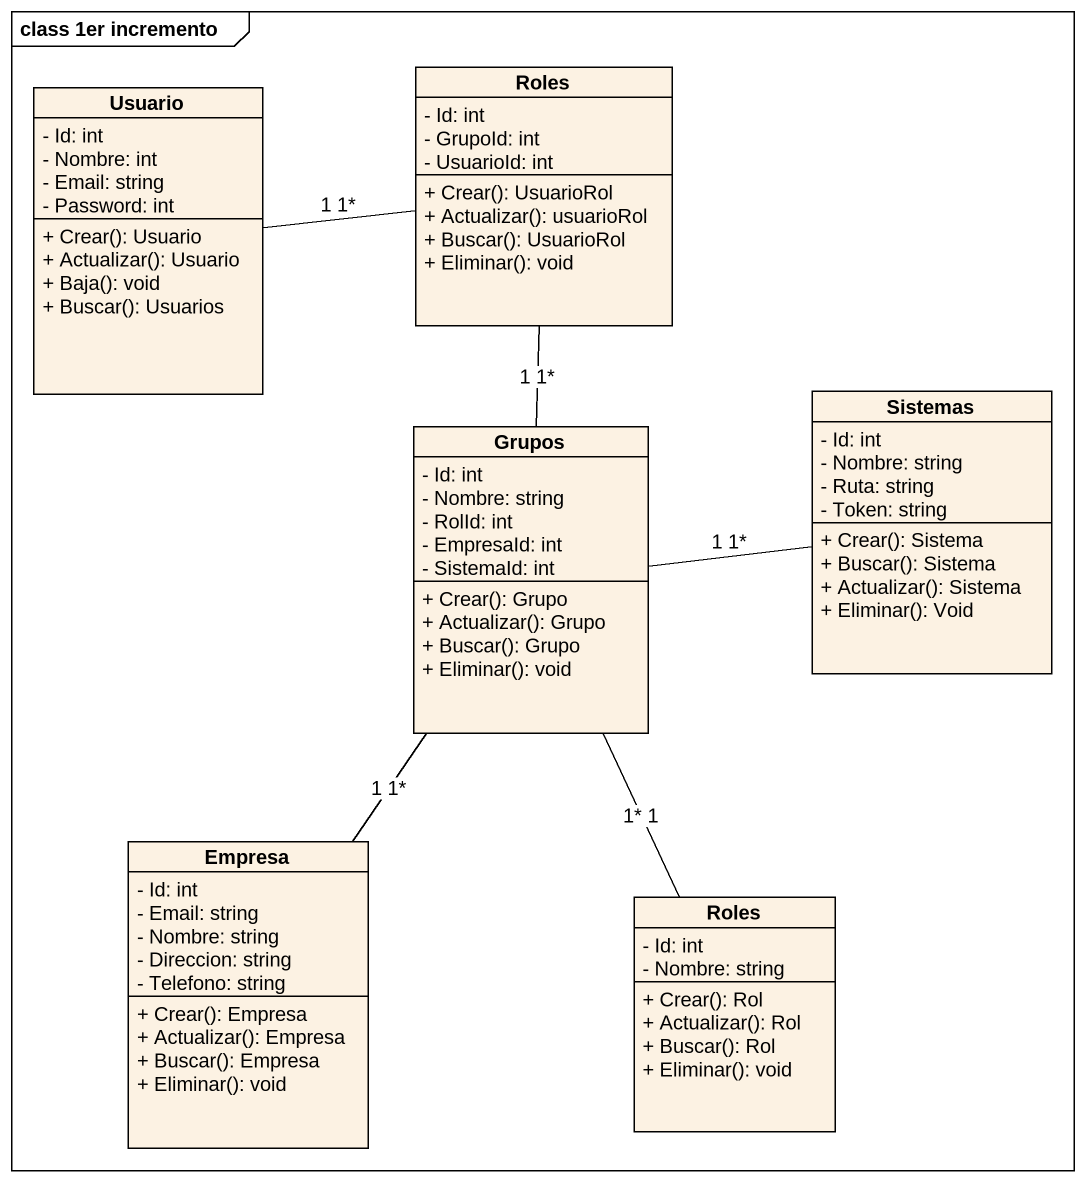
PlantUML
@startuml
mainframe class 1er incremento
hide circle
hide empty members
skinparam classAttributeIconSize 0
class Usuario {
  - Id: int
  - Nombre: int
  - Email: string
  - Password: int
  + Crear(): Usuario
  + Actualizar(): Usuario
  + Baja(): void
  + Buscar(): Usuarios
}
class Roles {
  - Id: int
  - GrupoId: int
  - UsuarioId: int
  + Crear(): UsuarioRol
  + Actualizar(): usuarioRol
  + Buscar(): UsuarioRol
  + Eliminar(): void
}
class Grupos {
  - Id: int
  - Nombre: string
  - RolId: int
  - EmpresaId: int
  - SistemaId: int
  + Crear(): Grupo
  + Actualizar(): Grupo
  + Buscar(): Grupo
  + Eliminar(): void
}
class Sistemas {
  - Id: int
  - Nombre: string
  - Ruta: string
  - Token: string
  + Crear(): Sistema
  + Buscar(): Sistema
  + Actualizar(): Sistema
  + Eliminar(): Void
}
class Empresa {
  - Id: int
  - Email: string
  - Nombre: string
  - Direccion: string
  - Telefono: string
  + Crear(): Empresa
  + Actualizar(): Empresa
  + Buscar(): Empresa
  + Eliminar(): void
}
class "Roles" as Roles_2 {
  - Id: int
  - Nombre: string
  + Crear(): Rol
  + Actualizar(): Rol
  + Buscar(): Rol
  + Eliminar(): void
}
Usuario -right- Roles : 1 1*
Grupos -up- Roles : 1 1*
Grupos -right- Sistemas : 1 1*
Empresa -up- Grupos : 1 1*
Roles_2 -up- Grupos : 1* 1
@enduml
